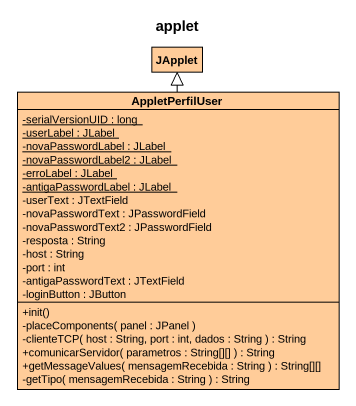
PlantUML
@startuml
title applet
hide circle
hide empty members
skinparam classAttributeIconSize 0
class JApplet #FFCC99
class AppletPerfilUser #FFCC99 {
  {static} -serialVersionUID : long
  {static} -userLabel : JLabel
  {static} -novaPasswordLabel : JLabel
  {static} -novaPasswordLabel2 : JLabel
  {static} -erroLabel : JLabel
  {static} -antigaPasswordLabel : JLabel
  -userText : JTextField
  -novaPasswordText : JPasswordField
  -novaPasswordText2 : JPasswordField
  -resposta : String
  -host : String
  -port : int
  -antigaPasswordText : JTextField
  -loginButton : JButton
  +init()
  -placeComponents( panel : JPanel )
  -clienteTCP( host : String, port : int, dados : String ) : String
  +comunicarServidor( parametros : String[][] ) : String
  +getMessageValues( mensagemRecebida : String ) : String[][]
  -getTipo( mensagemRecebida : String ) : String
}
AppletPerfilUser -up-|> JApplet
@enduml
